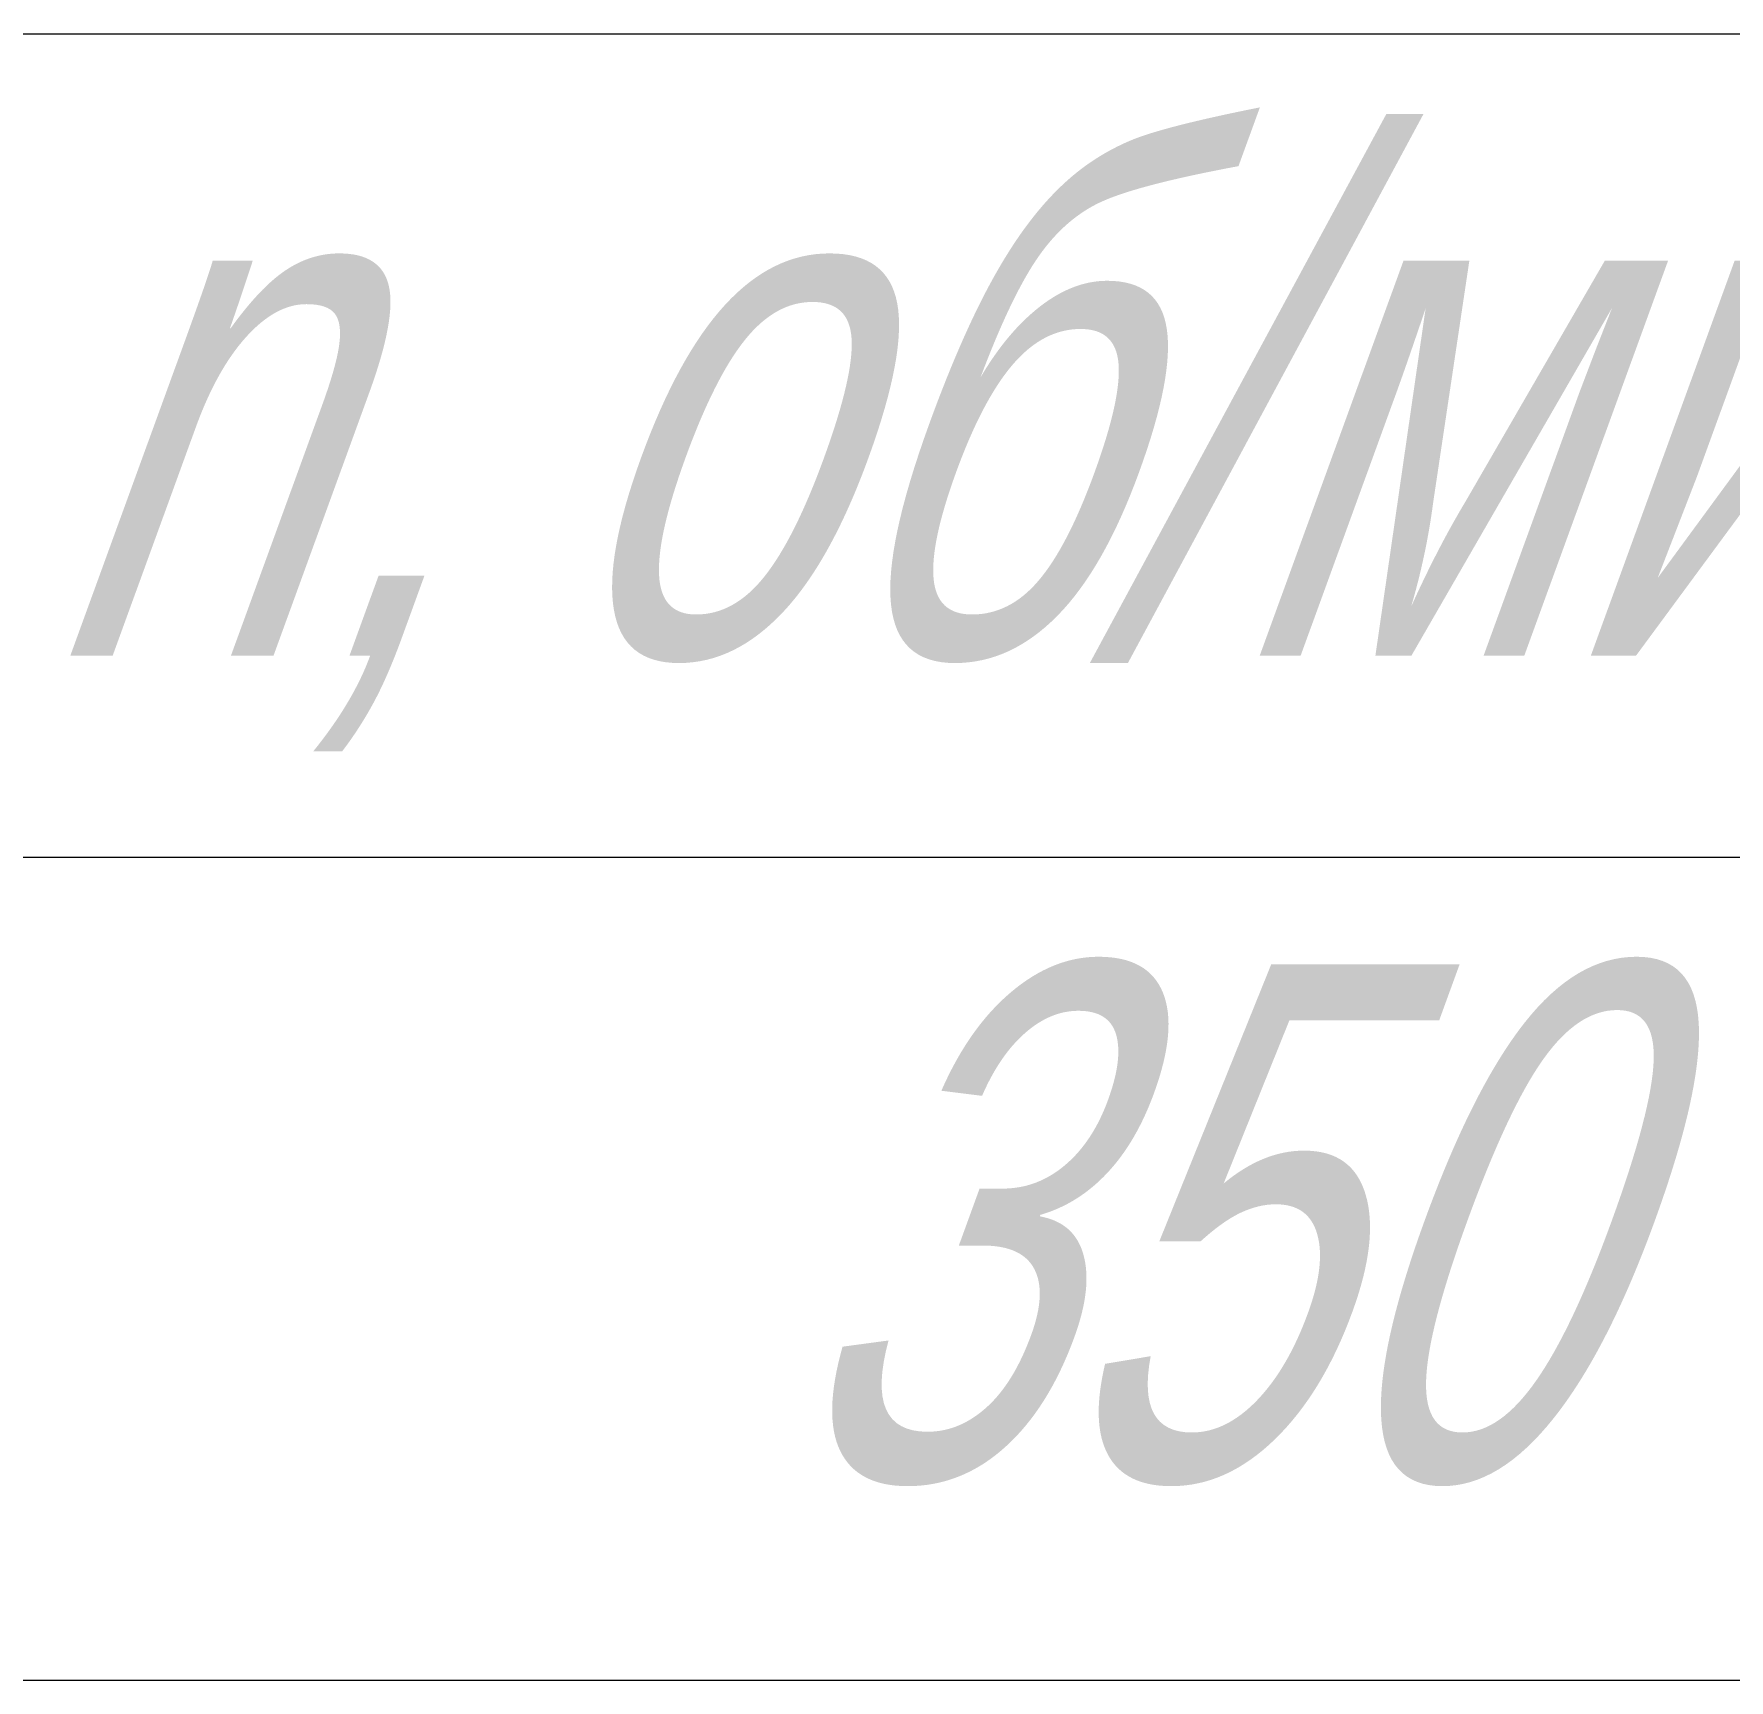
# Model space of a CAD drawing. Extents: x 8 to 849, y 720 to 1314.
# Drawn here: x 61.06 to 77.53, y 1058 to 1074 of the extents above; entities that cross this region are included whole.
import ezdxf

# ---------------------------------------------------------------- set-up
doc = ezdxf.new("R2010")
doc.units = 0
doc.header["$MEASUREMENT"] = 0
doc.linetypes.add('K5LT_THIN', pattern=[0])
doc.linetypes.add('K5LT_THIN_INCLUDED_TO_HATCHING', pattern=[0])
doc.layers.add('0 VIEW0', color=7, linetype='Continuous')
doc.styles.add('K5_TEXTSTYLE', font='win_eskd.shx', dxfattribs={"width": 0.7, "oblique": 15, "bigfont": 'b_eskd.shx'})

msp = doc.modelspace()

# ---------------------------------------------------------------- linework, layer by layer
at = {"layer": '0 VIEW0', "color": 7, "linetype": 'K5LT_THIN', "lineweight": 18}
msp.add_line((60.702, 1074), (210.702, 1074), dxfattribs=at)
at = {"layer": '0 VIEW0', "color": 7, "linetype": 'K5LT_THIN_INCLUDED_TO_HATCHING', "lineweight": 18}
for p, q in [((35.702, 1066), (210.702, 1066)), ((35.702, 1058), (210.702, 1058))]:
    msp.add_line(p, q, dxfattribs=at)

# ---------------------------------------------------------------- texts
at = {"layer": '0 VIEW0', "color": 7, "style": 'K5_TEXTSTYLE', "oblique": 20, "width": 0.7}
for s, p in [('об/мин', (66.059, 1067.956)), ('n,', (61.085, 1067.956)), ('350', (68.268, 1059.956))]:
    msp.add_text(s, height=5, dxfattribs=at).set_placement(p)

doc.saveas('drawing.dxf')
